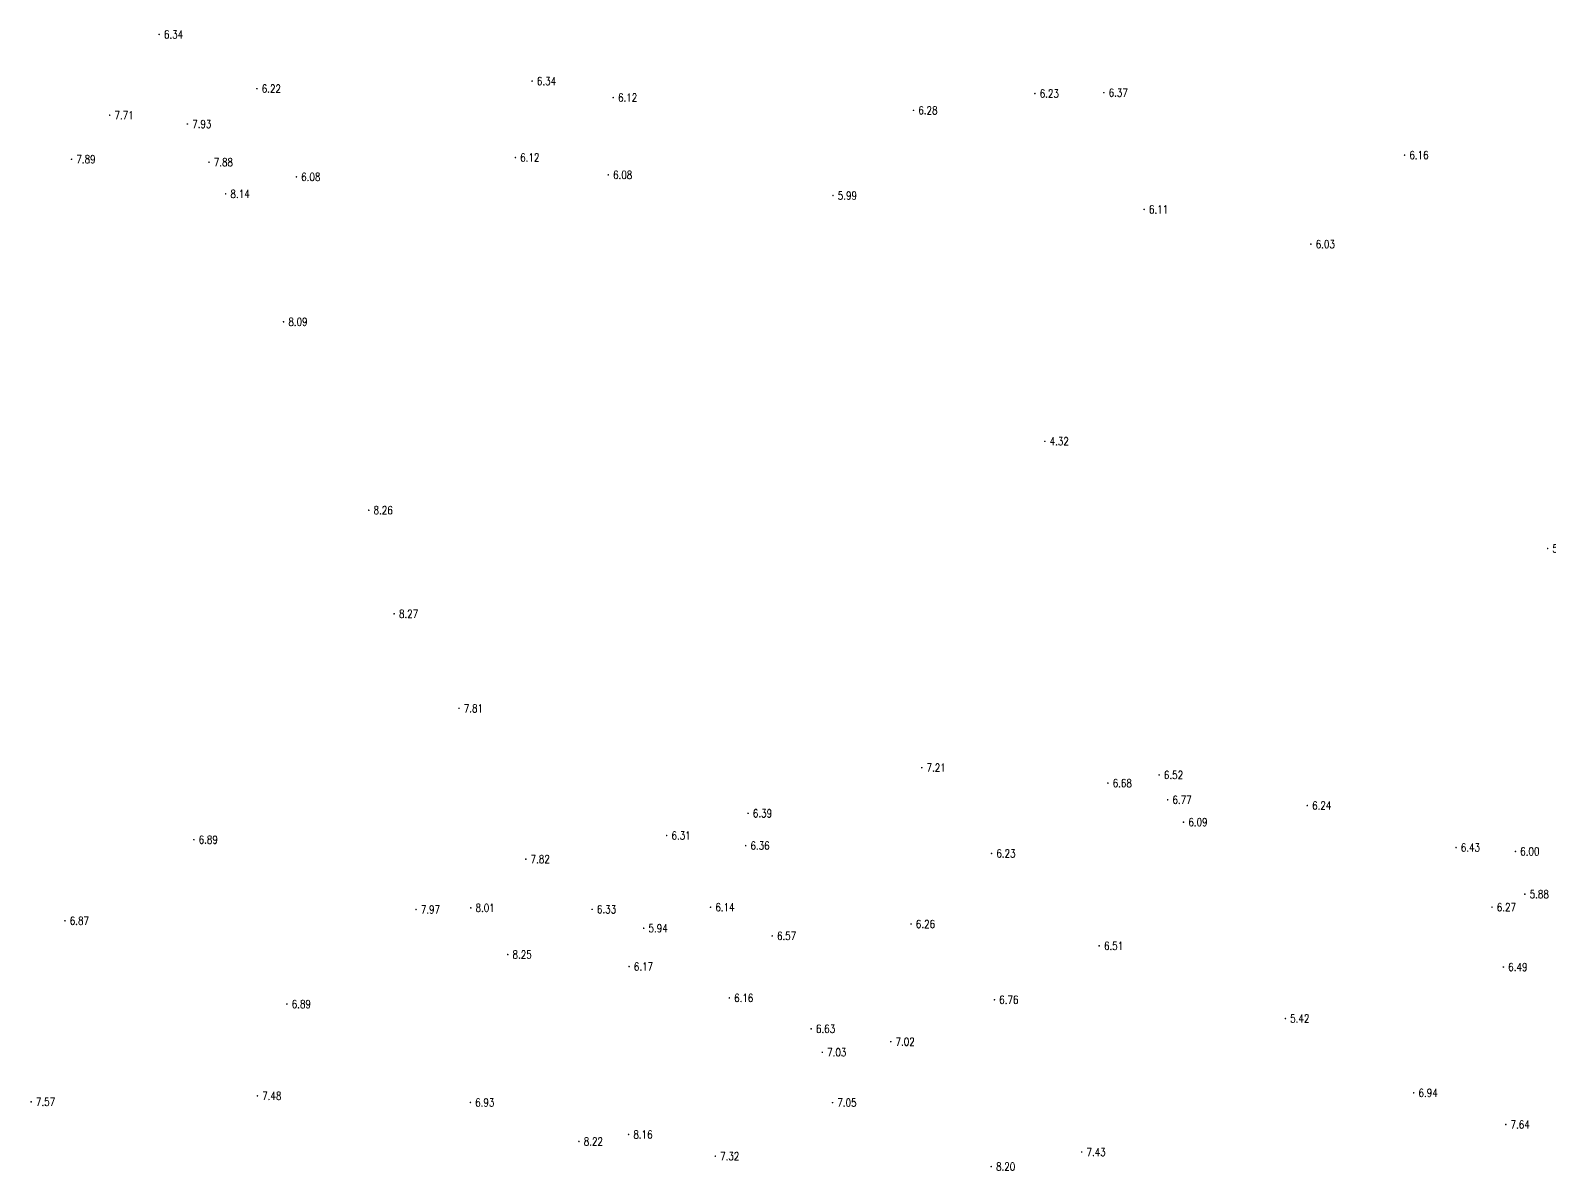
# Model space of a CAD drawing. Extents: x 476861 to 479475, y 2367369 to 2370541.
# Drawn here: x 477764.5 to 477954.3, y 2368057.1 to 2368199.6 of the extents above; entities that cross this region are included whole.
import ezdxf
from ezdxf.enums import TextEntityAlignment as Align

# ---------------------------------------------------------------- set-up
doc = ezdxf.new("R2010")
doc.units = 0
doc.header["$LTSCALE"] = 0.5
doc.layers.get('0').update_dxf_attribs({"linetype": 'CONTINUOUS'})
doc.layers.add('GCD', color=1, linetype='CONTINUOUS')
doc.styles.add('HZ', font='rs.shx', dxfattribs={"width": 0.8, "bigfont": 'hztxt.shx'})

# ---------------------------------------------------------------- blocks, each defined once
blk = doc.blocks.new('GC200')
at = {"linetype": 'Continuous', "const_width": 0.2, "flags": 128}
blk.add_lwpolyline([(-0.1, 0, 1), (0.1, 0, 1)], format="xyb", close=True, dxfattribs=at)

msp = doc.modelspace()

# ---------------------------------------------------------------- block references
at = {"layer": 'GCD', "linetype": 'Continuous'}
ref = msp.add_blockref('GC200', (477780.556, 2368199.052, 6.34), dxfattribs=dict(at, xscale=0.5, yscale=0.5, zscale=0.5))
ref.add_attrib('height', '6.34', dxfattribs={"linetype": 'Continuous', "height": 1, "style": 'HZ', "width": 0.8}).set_placement((477781.156, 2368199.052, 6.34), align=Align.MIDDLE_LEFT)
ref = msp.add_blockref('GC200', (477827.163, 2368193.218, 6.34), dxfattribs=dict(at, xscale=0.5, yscale=0.5, zscale=0.5))
ref.add_attrib('height', '6.34', dxfattribs={"linetype": 'Continuous', "height": 1, "style": 'HZ', "width": 0.8}).set_placement((477827.763, 2368193.218, 6.34), align=Align.MIDDLE_LEFT)
ref = msp.add_blockref('GC200', (477792.776, 2368192.275, 6.22), dxfattribs=dict(at, xscale=0.5, yscale=0.5, zscale=0.5))
ref.add_attrib('height', '6.22', dxfattribs={"linetype": 'Continuous', "height": 1, "style": 'HZ', "width": 0.8}).set_placement((477793.376, 2368192.275, 6.22), align=Align.MIDDLE_LEFT)
ref = msp.add_blockref('GC200', (477837.301, 2368191.156, 6.12), dxfattribs=dict(at, xscale=0.5, yscale=0.5, zscale=0.5))
ref.add_attrib('height', '6.12', dxfattribs={"linetype": 'Continuous', "height": 1, "style": 'HZ', "width": 0.8}).set_placement((477837.901, 2368191.156, 6.12), align=Align.MIDDLE_LEFT)
ref = msp.add_blockref('GC200', (477889.996, 2368191.659, 6.23), dxfattribs=dict(at, xscale=0.5, yscale=0.5, zscale=0.5))
ref.add_attrib('height', '6.23', dxfattribs={"linetype": 'Continuous', "height": 1, "style": 'HZ', "width": 0.8}).set_placement((477890.596, 2368191.659, 6.23), align=Align.MIDDLE_LEFT)
ref = msp.add_blockref('GC200', (477898.611, 2368191.77, 6.37), dxfattribs=dict(at, xscale=0.5, yscale=0.5, zscale=0.5))
ref.add_attrib('height', '6.37', dxfattribs={"linetype": 'Continuous', "height": 1, "style": 'HZ', "width": 0.8}).set_placement((477899.211, 2368191.77, 6.37), align=Align.MIDDLE_LEFT)
ref = msp.add_blockref('GC200', (477874.825, 2368189.562, 6.28), dxfattribs=dict(at, xscale=0.5, yscale=0.5, zscale=0.5))
ref.add_attrib('height', '6.28', dxfattribs={"linetype": 'Continuous', "height": 1, "style": 'HZ', "width": 0.8}).set_placement((477875.425, 2368189.562, 6.28), align=Align.MIDDLE_LEFT)
ref = msp.add_blockref('GC200', (477774.374, 2368188.954, 7.714), dxfattribs=dict(at, xscale=0.5, yscale=0.5, zscale=0.5))
ref.add_attrib('height', '7.71', dxfattribs={"linetype": 'Continuous', "height": 1, "style": 'HZ', "width": 0.8}).set_placement((477774.974, 2368188.954, 7.714), align=Align.MIDDLE_LEFT)
ref = msp.add_blockref('GC200', (477784.087, 2368187.853, 7.932), dxfattribs=dict(at, xscale=0.5, yscale=0.5, zscale=0.5))
ref.add_attrib('height', '7.93', dxfattribs={"linetype": 'Continuous', "height": 1, "style": 'HZ', "width": 0.8}).set_placement((477784.687, 2368187.853, 7.932), align=Align.MIDDLE_LEFT)
ref = msp.add_blockref('GC200', (477769.614, 2368183.45, 7.892), dxfattribs=dict(at, xscale=0.5, yscale=0.5, zscale=0.5))
ref.add_attrib('height', '7.89', dxfattribs={"linetype": 'Continuous', "height": 1, "style": 'HZ', "width": 0.8}).set_placement((477770.214, 2368183.45, 7.892), align=Align.MIDDLE_LEFT)
ref = msp.add_blockref('GC200', (477825.075, 2368183.669, 6.12), dxfattribs=dict(at, xscale=0.5, yscale=0.5, zscale=0.5))
ref.add_attrib('height', '6.12', dxfattribs={"linetype": 'Continuous', "height": 1, "style": 'HZ', "width": 0.8}).set_placement((477825.675, 2368183.669, 6.12), align=Align.MIDDLE_LEFT)
ref = msp.add_blockref('GC200', (477936.196, 2368183.97, 6.16), dxfattribs=dict(at, xscale=0.5, yscale=0.5, zscale=0.5))
ref.add_attrib('height', '6.16', dxfattribs={"linetype": 'Continuous', "height": 1, "style": 'HZ', "width": 0.8}).set_placement((477936.796, 2368183.97, 6.16), align=Align.MIDDLE_LEFT)
ref = msp.add_blockref('GC200', (477786.781, 2368183.079, 7.877), dxfattribs=dict(at, xscale=0.5, yscale=0.5, zscale=0.5))
ref.add_attrib('height', '7.88', dxfattribs={"linetype": 'Continuous', "height": 1, "style": 'HZ', "width": 0.8}).set_placement((477787.381, 2368183.079, 7.877), align=Align.MIDDLE_LEFT)
ref = msp.add_blockref('GC200', (477797.707, 2368181.247, 6.082), dxfattribs=dict(at, xscale=0.5, yscale=0.5, zscale=0.5))
ref.add_attrib('height', '6.08', dxfattribs={"linetype": 'Continuous', "height": 1, "style": 'HZ', "width": 0.8}).set_placement((477798.307, 2368181.247, 6.082), align=Align.MIDDLE_LEFT)
ref = msp.add_blockref('GC200', (477836.68, 2368181.499, 6.08), dxfattribs=dict(at, xscale=0.5, yscale=0.5, zscale=0.5))
ref.add_attrib('height', '6.08', dxfattribs={"linetype": 'Continuous', "height": 1, "style": 'HZ', "width": 0.8}).set_placement((477837.28, 2368181.499, 6.08), align=Align.MIDDLE_LEFT)
ref = msp.add_blockref('GC200', (477788.87, 2368179.129, 8.142), dxfattribs=dict(at, xscale=0.5, yscale=0.5, zscale=0.5))
ref.add_attrib('height', '8.14', dxfattribs={"linetype": 'Continuous', "height": 1, "style": 'HZ', "width": 0.8}).set_placement((477789.47, 2368179.129, 8.142), align=Align.MIDDLE_LEFT)
ref = msp.add_blockref('GC200', (477864.764, 2368178.92, 5.99), dxfattribs=dict(at, xscale=0.5, yscale=0.5, zscale=0.5))
ref.add_attrib('height', '5.99', dxfattribs={"linetype": 'Continuous', "height": 1, "style": 'HZ', "width": 0.8}).set_placement((477865.364, 2368178.92, 5.99), align=Align.MIDDLE_LEFT)
ref = msp.add_blockref('GC200', (477903.649, 2368177.186, 6.11), dxfattribs=dict(at, xscale=0.5, yscale=0.5, zscale=0.5))
ref.add_attrib('height', '6.11', dxfattribs={"linetype": 'Continuous', "height": 1, "style": 'HZ', "width": 0.8}).set_placement((477904.249, 2368177.186, 6.11), align=Align.MIDDLE_LEFT)
ref = msp.add_blockref('GC200', (477924.486, 2368172.845, 6.03), dxfattribs=dict(at, xscale=0.5, yscale=0.5, zscale=0.5))
ref.add_attrib('height', '6.03', dxfattribs={"linetype": 'Continuous', "height": 1, "style": 'HZ', "width": 0.8}).set_placement((477925.086, 2368172.845, 6.03), align=Align.MIDDLE_LEFT)
ref = msp.add_blockref('GC200', (477796.102, 2368163.144, 8.085), dxfattribs=dict(at, xscale=0.5, yscale=0.5, zscale=0.5))
ref.add_attrib('height', '8.09', dxfattribs={"linetype": 'Continuous', "height": 1, "style": 'HZ', "width": 0.8}).set_placement((477796.702, 2368163.144, 8.085), align=Align.MIDDLE_LEFT)
ref = msp.add_blockref('GC200', (477891.236, 2368148.214, 4.32), dxfattribs=dict(at, xscale=0.5, yscale=0.5, zscale=0.5))
ref.add_attrib('height', '4.32', dxfattribs={"linetype": 'Continuous', "height": 1, "style": 'HZ', "width": 0.8}).set_placement((477891.836, 2368148.214, 4.32), align=Align.MIDDLE_LEFT)
ref = msp.add_blockref('GC200', (477806.752, 2368139.605, 8.263), dxfattribs=dict(at, xscale=0.5, yscale=0.5, zscale=0.5))
ref.add_attrib('height', '8.26', dxfattribs={"linetype": 'Continuous', "height": 1, "style": 'HZ', "width": 0.8}).set_placement((477807.352, 2368139.605, 8.263), align=Align.MIDDLE_LEFT)
ref = msp.add_blockref('GC200', (477954.075, 2368134.826, 5.67), dxfattribs=dict(at, xscale=0.5, yscale=0.5, zscale=0.5))
ref.add_attrib('height', '5.67', dxfattribs={"linetype": 'Continuous', "height": 1, "style": 'HZ', "width": 0.8}).set_placement((477954.675, 2368134.826, 5.67), align=Align.MIDDLE_LEFT)
ref = msp.add_blockref('GC200', (477809.923, 2368126.667, 8.266), dxfattribs=dict(at, xscale=0.5, yscale=0.5, zscale=0.5))
ref.add_attrib('height', '8.27', dxfattribs={"linetype": 'Continuous', "height": 1, "style": 'HZ', "width": 0.8}).set_placement((477810.523, 2368126.667, 8.266), align=Align.MIDDLE_LEFT)
ref = msp.add_blockref('GC200', (477818.022, 2368114.848, 7.808), dxfattribs=dict(at, xscale=0.5, yscale=0.5, zscale=0.5))
ref.add_attrib('height', '7.81', dxfattribs={"linetype": 'Continuous', "height": 1, "style": 'HZ', "width": 0.8}).set_placement((477818.622, 2368114.848, 7.808), align=Align.MIDDLE_LEFT)
ref = msp.add_blockref('GC200', (477875.857, 2368107.441, 7.21), dxfattribs=dict(at, xscale=0.5, yscale=0.5, zscale=0.5))
ref.add_attrib('height', '7.21', dxfattribs={"linetype": 'Continuous', "height": 1, "style": 'HZ', "width": 0.8}).set_placement((477876.457, 2368107.441, 7.21), align=Align.MIDDLE_LEFT)
ref = msp.add_blockref('GC200', (477905.521, 2368106.528, 6.518), dxfattribs=dict(at, xscale=0.5, yscale=0.5, zscale=0.5))
ref.add_attrib('height', '6.52', dxfattribs={"linetype": 'Continuous', "height": 1, "style": 'HZ', "width": 0.8}).set_placement((477906.121, 2368106.528, 6.518), align=Align.MIDDLE_LEFT)
ref = msp.add_blockref('GC200', (477899.12, 2368105.51, 6.676), dxfattribs=dict(at, xscale=0.5, yscale=0.5, zscale=0.5))
ref.add_attrib('height', '6.68', dxfattribs={"linetype": 'Continuous', "height": 1, "style": 'HZ', "width": 0.8}).set_placement((477899.72, 2368105.51, 6.676), align=Align.MIDDLE_LEFT)
ref = msp.add_blockref('GC200', (477906.584, 2368103.433, 6.772), dxfattribs=dict(at, xscale=0.5, yscale=0.5, zscale=0.5))
ref.add_attrib('height', '6.77', dxfattribs={"linetype": 'Continuous', "height": 1, "style": 'HZ', "width": 0.8}).set_placement((477907.184, 2368103.433, 6.772), align=Align.MIDDLE_LEFT)
ref = msp.add_blockref('GC200', (477924.037, 2368102.706, 6.239), dxfattribs=dict(at, xscale=0.5, yscale=0.5, zscale=0.5))
ref.add_attrib('height', '6.24', dxfattribs={"linetype": 'Continuous', "height": 1, "style": 'HZ', "width": 0.8}).set_placement((477924.637, 2368102.706, 6.239), align=Align.MIDDLE_LEFT)
ref = msp.add_blockref('GC200', (477854.152, 2368101.734, 6.392), dxfattribs=dict(at, xscale=0.5, yscale=0.5, zscale=0.5))
ref.add_attrib('height', '6.39', dxfattribs={"linetype": 'Continuous', "height": 1, "style": 'HZ', "width": 0.8}).set_placement((477854.752, 2368101.734, 6.392), align=Align.MIDDLE_LEFT)
ref = msp.add_blockref('GC200', (477908.572, 2368100.628, 6.093), dxfattribs=dict(at, xscale=0.5, yscale=0.5, zscale=0.5))
ref.add_attrib('height', '6.09', dxfattribs={"linetype": 'Continuous', "height": 1, "style": 'HZ', "width": 0.8}).set_placement((477909.172, 2368100.628, 6.093), align=Align.MIDDLE_LEFT)
ref = msp.add_blockref('GC200', (477784.893, 2368098.44, 6.89), dxfattribs=dict(at, xscale=0.5, yscale=0.5, zscale=0.5))
ref.add_attrib('height', '6.89', dxfattribs={"linetype": 'Continuous', "height": 1, "style": 'HZ', "width": 0.8}).set_placement((477785.493, 2368098.44, 6.89), align=Align.MIDDLE_LEFT)
ref = msp.add_blockref('GC200', (477843.982, 2368098.964, 6.311), dxfattribs=dict(at, xscale=0.5, yscale=0.5, zscale=0.5))
ref.add_attrib('height', '6.31', dxfattribs={"linetype": 'Continuous', "height": 1, "style": 'HZ', "width": 0.8}).set_placement((477844.582, 2368098.964, 6.311), align=Align.MIDDLE_LEFT)
ref = msp.add_blockref('GC200', (477853.846, 2368097.7, 6.359), dxfattribs=dict(at, xscale=0.5, yscale=0.5, zscale=0.5))
ref.add_attrib('height', '6.36', dxfattribs={"linetype": 'Continuous', "height": 1, "style": 'HZ', "width": 0.8}).set_placement((477854.446, 2368097.7, 6.359), align=Align.MIDDLE_LEFT)
ref = msp.add_blockref('GC200', (477884.578, 2368096.721, 6.23), dxfattribs=dict(at, xscale=0.5, yscale=0.5, zscale=0.5))
ref.add_attrib('height', '6.23', dxfattribs={"linetype": 'Continuous', "height": 1, "style": 'HZ', "width": 0.8}).set_placement((477885.178, 2368096.721, 6.23), align=Align.MIDDLE_LEFT)
ref = msp.add_blockref('GC200', (477942.626, 2368097.464, 6.426), dxfattribs=dict(at, xscale=0.5, yscale=0.5, zscale=0.5))
ref.add_attrib('height', '6.43', dxfattribs={"linetype": 'Continuous', "height": 1, "style": 'HZ', "width": 0.8}).set_placement((477943.226, 2368097.464, 6.426), align=Align.MIDDLE_LEFT)
ref = msp.add_blockref('GC200', (477950.047, 2368096.976, 5.995), dxfattribs=dict(at, xscale=0.5, yscale=0.5, zscale=0.5))
ref.add_attrib('height', '6.00', dxfattribs={"linetype": 'Continuous', "height": 1, "style": 'HZ', "width": 0.8}).set_placement((477950.647, 2368096.976, 5.995), align=Align.MIDDLE_LEFT)
ref = msp.add_blockref('GC200', (477826.378, 2368096.012, 7.822), dxfattribs=dict(at, xscale=0.5, yscale=0.5, zscale=0.5))
ref.add_attrib('height', '7.82', dxfattribs={"linetype": 'Continuous', "height": 1, "style": 'HZ', "width": 0.8}).set_placement((477826.978, 2368096.012, 7.822), align=Align.MIDDLE_LEFT)
ref = msp.add_blockref('GC200', (477951.225, 2368091.633, 5.875), dxfattribs=dict(at, xscale=0.5, yscale=0.5, zscale=0.5))
ref.add_attrib('height', '5.88', dxfattribs={"linetype": 'Continuous', "height": 1, "style": 'HZ', "width": 0.8}).set_placement((477951.825, 2368091.633, 5.875), align=Align.MIDDLE_LEFT)
ref = msp.add_blockref('GC200', (477812.659, 2368089.719, 7.968), dxfattribs=dict(at, xscale=0.5, yscale=0.5, zscale=0.5))
ref.add_attrib('height', '7.97', dxfattribs={"linetype": 'Continuous', "height": 1, "style": 'HZ', "width": 0.8}).set_placement((477813.259, 2368089.719, 7.968), align=Align.MIDDLE_LEFT)
ref = msp.add_blockref('GC200', (477819.499, 2368089.926, 8.009), dxfattribs=dict(at, xscale=0.5, yscale=0.5, zscale=0.5))
ref.add_attrib('height', '8.01', dxfattribs={"linetype": 'Continuous', "height": 1, "style": 'HZ', "width": 0.8}).set_placement((477820.099, 2368089.926, 8.009), align=Align.MIDDLE_LEFT)
ref = msp.add_blockref('GC200', (477834.665, 2368089.736, 6.33), dxfattribs=dict(at, xscale=0.5, yscale=0.5, zscale=0.5))
ref.add_attrib('height', '6.33', dxfattribs={"linetype": 'Continuous', "height": 1, "style": 'HZ', "width": 0.8}).set_placement((477835.265, 2368089.736, 6.33), align=Align.MIDDLE_LEFT)
ref = msp.add_blockref('GC200', (477849.465, 2368090, 6.144), dxfattribs=dict(at, xscale=0.5, yscale=0.5, zscale=0.5))
ref.add_attrib('height', '6.14', dxfattribs={"linetype": 'Continuous', "height": 1, "style": 'HZ', "width": 0.8}).set_placement((477850.065, 2368090, 6.144), align=Align.MIDDLE_LEFT)
ref = msp.add_blockref('GC200', (477947.118, 2368090.01, 6.273), dxfattribs=dict(at, xscale=0.5, yscale=0.5, zscale=0.5))
ref.add_attrib('height', '6.27', dxfattribs={"linetype": 'Continuous', "height": 1, "style": 'HZ', "width": 0.8}).set_placement((477947.718, 2368090.01, 6.273), align=Align.MIDDLE_LEFT)
ref = msp.add_blockref('GC200', (477768.783, 2368088.315, 6.87), dxfattribs=dict(at, xscale=0.5, yscale=0.5, zscale=0.5))
ref.add_attrib('height', '6.87', dxfattribs={"linetype": 'Continuous', "height": 1, "style": 'HZ', "width": 0.8}).set_placement((477769.383, 2368088.315, 6.87), align=Align.MIDDLE_LEFT)
ref = msp.add_blockref('GC200', (477841.111, 2368087.375, 5.94), dxfattribs=dict(at, xscale=0.5, yscale=0.5, zscale=0.5))
ref.add_attrib('height', '5.94', dxfattribs={"linetype": 'Continuous', "height": 1, "style": 'HZ', "width": 0.8}).set_placement((477841.711, 2368087.375, 5.94), align=Align.MIDDLE_LEFT)
ref = msp.add_blockref('GC200', (477874.524, 2368087.906, 6.26), dxfattribs=dict(at, xscale=0.5, yscale=0.5, zscale=0.5))
ref.add_attrib('height', '6.26', dxfattribs={"linetype": 'Continuous', "height": 1, "style": 'HZ', "width": 0.8}).set_placement((477875.124, 2368087.906, 6.26), align=Align.MIDDLE_LEFT)
ref = msp.add_blockref('GC200', (477857.166, 2368086.42, 6.57), dxfattribs=dict(at, xscale=0.5, yscale=0.5, zscale=0.5))
ref.add_attrib('height', '6.57', dxfattribs={"linetype": 'Continuous', "height": 1, "style": 'HZ', "width": 0.8}).set_placement((477857.766, 2368086.42, 6.57), align=Align.MIDDLE_LEFT)
ref = msp.add_blockref('GC200', (477898.03, 2368085.174, 6.51), dxfattribs=dict(at, xscale=0.5, yscale=0.5, zscale=0.5))
ref.add_attrib('height', '6.51', dxfattribs={"linetype": 'Continuous', "height": 1, "style": 'HZ', "width": 0.8}).set_placement((477898.63, 2368085.174, 6.51), align=Align.MIDDLE_LEFT)
ref = msp.add_blockref('GC200', (477824.12, 2368084.087, 8.252), dxfattribs=dict(at, xscale=0.5, yscale=0.5, zscale=0.5))
ref.add_attrib('height', '8.25', dxfattribs={"linetype": 'Continuous', "height": 1, "style": 'HZ', "width": 0.8}).set_placement((477824.72, 2368084.087, 8.252), align=Align.MIDDLE_LEFT)
ref = msp.add_blockref('GC200', (477839.281, 2368082.586, 6.172), dxfattribs=dict(at, xscale=0.5, yscale=0.5, zscale=0.5))
ref.add_attrib('height', '6.17', dxfattribs={"linetype": 'Continuous', "height": 1, "style": 'HZ', "width": 0.8}).set_placement((477839.881, 2368082.586, 6.172), align=Align.MIDDLE_LEFT)
ref = msp.add_blockref('GC200', (477948.545, 2368082.53, 6.487), dxfattribs=dict(at, xscale=0.5, yscale=0.5, zscale=0.5))
ref.add_attrib('height', '6.49', dxfattribs={"linetype": 'Continuous', "height": 1, "style": 'HZ', "width": 0.8}).set_placement((477949.145, 2368082.53, 6.487), align=Align.MIDDLE_LEFT)
ref = msp.add_blockref('GC200', (477796.523, 2368077.906, 6.89), dxfattribs=dict(at, xscale=0.5, yscale=0.5, zscale=0.5))
ref.add_attrib('height', '6.89', dxfattribs={"linetype": 'Continuous', "height": 1, "style": 'HZ', "width": 0.8}).set_placement((477797.123, 2368077.906, 6.89), align=Align.MIDDLE_LEFT)
ref = msp.add_blockref('GC200', (477851.806, 2368078.67, 6.16), dxfattribs=dict(at, xscale=0.5, yscale=0.5, zscale=0.5))
ref.add_attrib('height', '6.16', dxfattribs={"linetype": 'Continuous', "height": 1, "style": 'HZ', "width": 0.8}).set_placement((477852.406, 2368078.67, 6.16), align=Align.MIDDLE_LEFT)
ref = msp.add_blockref('GC200', (477884.939, 2368078.44, 6.756), dxfattribs=dict(at, xscale=0.5, yscale=0.5, zscale=0.5))
ref.add_attrib('height', '6.76', dxfattribs={"linetype": 'Continuous', "height": 1, "style": 'HZ', "width": 0.8}).set_placement((477885.539, 2368078.44, 6.756), align=Align.MIDDLE_LEFT)
ref = msp.add_blockref('GC200', (477921.299, 2368076.099, 5.42), dxfattribs=dict(at, xscale=0.5, yscale=0.5, zscale=0.5))
ref.add_attrib('height', '5.42', dxfattribs={"linetype": 'Continuous', "height": 1, "style": 'HZ', "width": 0.8}).set_placement((477921.899, 2368076.099, 5.42), align=Align.MIDDLE_LEFT)
ref = msp.add_blockref('GC200', (477862.035, 2368074.813, 6.63), dxfattribs=dict(at, xscale=0.5, yscale=0.5, zscale=0.5))
ref.add_attrib('height', '6.63', dxfattribs={"linetype": 'Continuous', "height": 1, "style": 'HZ', "width": 0.8}).set_placement((477862.635, 2368074.813, 6.63), align=Align.MIDDLE_LEFT)
ref = msp.add_blockref('GC200', (477863.433, 2368071.876, 7.025), dxfattribs=dict(at, xscale=0.5, yscale=0.5, zscale=0.5))
ref.add_attrib('height', '7.03', dxfattribs={"linetype": 'Continuous', "height": 1, "style": 'HZ', "width": 0.8}).set_placement((477864.033, 2368071.876, 7.025), align=Align.MIDDLE_LEFT)
ref = msp.add_blockref('GC200', (477871.979, 2368073.204, 7.015), dxfattribs=dict(at, xscale=0.5, yscale=0.5, zscale=0.5))
ref.add_attrib('height', '7.02', dxfattribs={"linetype": 'Continuous', "height": 1, "style": 'HZ', "width": 0.8}).set_placement((477872.579, 2368073.204, 7.015), align=Align.MIDDLE_LEFT)
ref = msp.add_blockref('GC200', (477792.832, 2368066.434, 7.48), dxfattribs=dict(at, xscale=0.5, yscale=0.5, zscale=0.5))
ref.add_attrib('height', '7.48', dxfattribs={"linetype": 'Continuous', "height": 1, "style": 'HZ', "width": 0.8}).set_placement((477793.432, 2368066.434, 7.48), align=Align.MIDDLE_LEFT)
ref = msp.add_blockref('GC200', (477937.334, 2368066.812, 6.938), dxfattribs=dict(at, xscale=0.5, yscale=0.5, zscale=0.5))
ref.add_attrib('height', '6.94', dxfattribs={"linetype": 'Continuous', "height": 1, "style": 'HZ', "width": 0.8}).set_placement((477937.934, 2368066.812, 6.938), align=Align.MIDDLE_LEFT)
ref = msp.add_blockref('GC200', (477764.564, 2368065.692, 7.567), dxfattribs=dict(at, xscale=0.5, yscale=0.5, zscale=0.5))
ref.add_attrib('height', '7.57', dxfattribs={"linetype": 'Continuous', "height": 1, "style": 'HZ', "width": 0.8}).set_placement((477765.164, 2368065.692, 7.567), align=Align.MIDDLE_LEFT)
ref = msp.add_blockref('GC200', (477819.45, 2368065.609, 6.93), dxfattribs=dict(at, xscale=0.5, yscale=0.5, zscale=0.5))
ref.add_attrib('height', '6.93', dxfattribs={"linetype": 'Continuous', "height": 1, "style": 'HZ', "width": 0.8}).set_placement((477820.05, 2368065.609, 6.93), align=Align.MIDDLE_LEFT)
ref = msp.add_blockref('GC200', (477864.708, 2368065.587, 7.051), dxfattribs=dict(at, xscale=0.5, yscale=0.5, zscale=0.5))
ref.add_attrib('height', '7.05', dxfattribs={"linetype": 'Continuous', "height": 1, "style": 'HZ', "width": 0.8}).set_placement((477865.308, 2368065.587, 7.051), align=Align.MIDDLE_LEFT)
ref = msp.add_blockref('GC200', (477948.84, 2368062.859, 7.64), dxfattribs=dict(at, xscale=0.5, yscale=0.5, zscale=0.5))
ref.add_attrib('height', '7.64', dxfattribs={"linetype": 'Continuous', "height": 1, "style": 'HZ', "width": 0.8}).set_placement((477949.44, 2368062.859, 7.64), align=Align.MIDDLE_LEFT)
ref = msp.add_blockref('GC200', (477833.018, 2368060.741, 8.22), dxfattribs=dict(at, xscale=0.5, yscale=0.5, zscale=0.5))
ref.add_attrib('height', '8.22', dxfattribs={"linetype": 'Continuous', "height": 1, "style": 'HZ', "width": 0.8}).set_placement((477833.618, 2368060.741, 8.22), align=Align.MIDDLE_LEFT)
ref = msp.add_blockref('GC200', (477839.223, 2368061.611, 8.161), dxfattribs=dict(at, xscale=0.5, yscale=0.5, zscale=0.5))
ref.add_attrib('height', '8.16', dxfattribs={"linetype": 'Continuous', "height": 1, "style": 'HZ', "width": 0.8}).set_placement((477839.823, 2368061.611, 8.161), align=Align.MIDDLE_LEFT)
ref = msp.add_blockref('GC200', (477850.056, 2368058.902, 7.317), dxfattribs=dict(at, xscale=0.5, yscale=0.5, zscale=0.5))
ref.add_attrib('height', '7.32', dxfattribs={"linetype": 'Continuous', "height": 1, "style": 'HZ', "width": 0.8}).set_placement((477850.656, 2368058.902, 7.317), align=Align.MIDDLE_LEFT)
ref = msp.add_blockref('GC200', (477895.845, 2368059.417, 7.426), dxfattribs=dict(at, xscale=0.5, yscale=0.5, zscale=0.5))
ref.add_attrib('height', '7.43', dxfattribs={"linetype": 'Continuous', "height": 1, "style": 'HZ', "width": 0.8}).set_placement((477896.445, 2368059.417, 7.426), align=Align.MIDDLE_LEFT)
ref = msp.add_blockref('GC200', (477884.536, 2368057.597, 8.197), dxfattribs=dict(at, xscale=0.5, yscale=0.5, zscale=0.5))
ref.add_attrib('height', '8.20', dxfattribs={"linetype": 'Continuous', "height": 1, "style": 'HZ', "width": 0.8}).set_placement((477885.136, 2368057.597, 8.197), align=Align.MIDDLE_LEFT)

doc.saveas('drawing.dxf')
